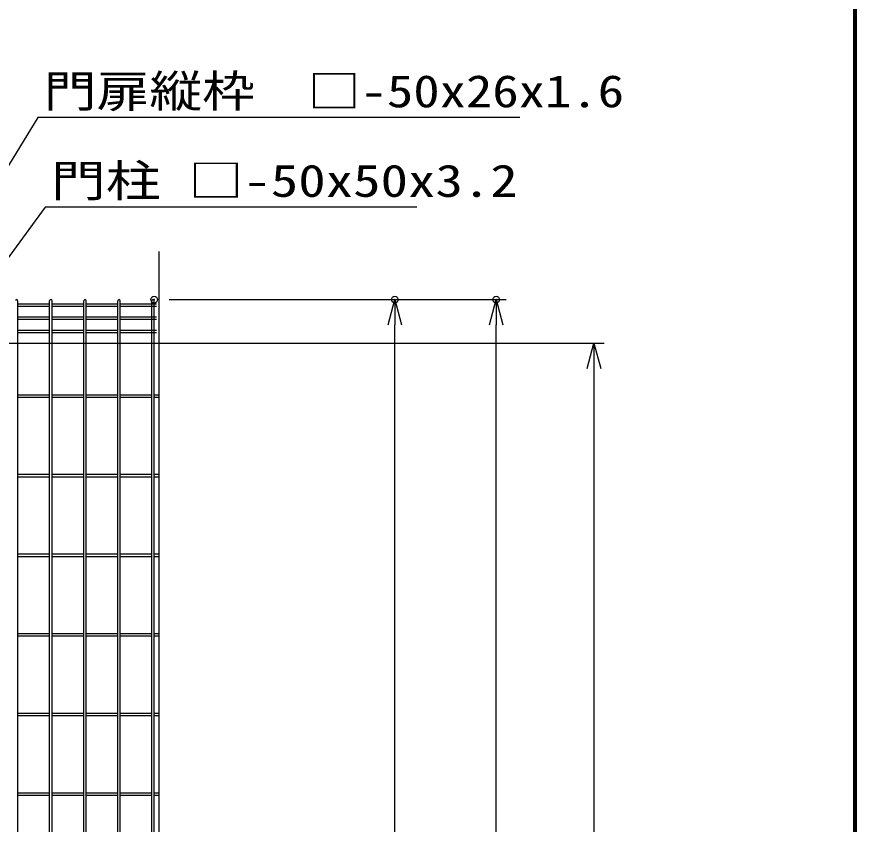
# Model space of a CAD drawing. Units: millimetres, scale not verified. Extents: x -4425 to 4425, y -3150 to 3150.
# Drawn here: x 2948 to 4200, y 233 to 1437 of the extents above; entities that cross this region are included whole.
import ezdxf
from ezdxf.enums import TextEntityAlignment as Align

# ---------------------------------------------------------------- set-up
doc = ezdxf.new("R2010")
doc.units = ezdxf.units.MM
doc.header["$LTSCALE"] = 20
doc.header["$PDMODE"] = 32
doc.header["$PDSIZE"] = 10
for name, color, linetype, lineweight in [('0-0_WAKU', 7, 'Continuous', 25), ('0-5_寸法', 4, 'Continuous', 25), ('0-8_J200', 3, 'Continuous', 25), ('0-B_EXTCNT-L', 4, 'Continuous', 25), ('0-C_LAYER15', 1, 'Continuous', 25), ('1-7_Jﾊﾟﾈﾙ', 6, 'Continuous', 25), ('1-9_LAYER12', 3, 'Continuous', 25)]:
    doc.layers.add(name, color=color, linetype=linetype, lineweight=lineweight)
doc.layers.add('0-6_DEFPOINTS', color=7, linetype='Continuous')
doc.styles.add('ＭＳ ゴシック', font='')
doc.styles.get('ＭＳ ゴシック').set_extended_font_data('MS Gothic')

# ---------------------------------------------------------------- blocks, each defined once
blk = doc.blocks.new('_Open30')
at = {"layer": '0-5_寸法'}
blk.add_line((0, 0), (-20, 0), dxfattribs=at)
blk.add_lwpolyline([(-20, 5.36), (0, 0), (-20, -5.36)], dxfattribs=at)

msp = doc.modelspace()

# ---------------------------------------------------------------- linework, layer by layer
at = {"layer": '0-0_WAKU'}
msp.add_lwpolyline([(-4050.01, 2924.98), (4199.99, 2924.98), (4199.99, -2925.02), (-4050.01, -2925.02)], close=True, dxfattribs=at)
for points in [[(4197.99, 2922.98), (4197.99, -2923.02), (-4048.01, -2923.02)], [(4195.99, 2920.98), (4195.99, -2921.02), (-4046.01, -2921.02)]]:
    msp.add_lwpolyline(points, dxfattribs=at)
at = {"layer": '0-6_DEFPOINTS'}
for p in [(3153.38, 1015.3), (3512.14, 1015.3), (3663.14, 1015.3)]:
    msp.add_point(p, dxfattribs=at)
at = {"layer": '0-8_J200'}
for p, q in [((2950.3, -952.9), (2950.3, 1013.5)), ((2997.47, 1008.67), (2950.3, 1008.67)), ((2997.47, 1005.07), (2950.3, 1005.07)), ((2997.47, -952.9), (2997.47, 1013.5)), ((3001.07, -952.9), (3001.07, 1013.5)), ((3048.24, 1008.67), (3001.07, 1008.67)), ((3048.24, 1005.07), (3001.07, 1005.07)), ((3048.24, -952.9), (3048.24, 1013.5)), ((3051.84, -952.9), (3051.84, 1013.5)), ((3099.01, 1008.67), (3051.84, 1008.67)), ((3099.01, 1005.07), (3051.84, 1005.07)), ((3099.01, -952.9), (3099.01, 1013.5)), ((3102.61, -952.9), (3102.61, 1013.5)), ((3149.78, 1008.67), (3102.61, 1008.67)), ((3149.78, 1005.07), (3102.61, 1005.07)), ((3149.78, -952.9), (3149.78, 1013.5)), ((3153.38, -952.9), (3153.38, 1013.5)), ((2997.47, 989.1), (2950.3, 989.1)), ((3048.24, 989.1), (3001.07, 989.1)), ((3099.01, 989.1), (3051.84, 989.1)), ((3149.78, 989.1), (3102.61, 989.1)), ((2997.47, 985.5), (2950.3, 985.5)), ((3048.24, 985.5), (3001.07, 985.5)), ((3099.01, 985.5), (3051.84, 985.5)), ((3149.78, 985.5), (3102.61, 985.5)), ((2997.47, 969.52), (2950.3, 969.52)), ((2997.47, 965.92), (2950.3, 965.92)), ((3048.24, 969.52), (3001.07, 969.52)), ((3048.24, 965.92), (3001.07, 965.92)), ((3099.01, 969.52), (3051.84, 969.52)), ((3099.01, 965.92), (3051.84, 965.92)), ((3149.78, 969.52), (3102.61, 969.52)), ((3149.78, 965.92), (3102.61, 965.92)), ((2997.47, 754.45), (2950.3, 754.45)), ((3048.24, 754.45), (3001.07, 754.45)), ((3099.01, 754.45), (3051.84, 754.45)), ((3149.78, 754.45), (3102.61, 754.45)), ((2997.47, 750.85), (2950.3, 750.85)), ((3048.24, 750.85), (3001.07, 750.85)), ((3099.01, 750.85), (3051.84, 750.85)), ((3149.78, 750.85), (3102.61, 750.85)), ((2997.47, 635.81), (2950.3, 635.81)), ((2997.47, 632.21), (2950.3, 632.21)), ((3048.24, 635.81), (3001.07, 635.81)), ((3048.24, 632.21), (3001.07, 632.21)), ((3099.01, 635.81), (3051.84, 635.81)), ((3099.01, 632.21), (3051.84, 632.21)), ((3149.78, 635.81), (3102.61, 635.81)), ((3149.78, 632.21), (3102.61, 632.21)), ((2997.47, 398.53), (2950.3, 398.53)), ((2997.47, 394.93), (2950.3, 394.93)), ((3048.24, 398.53), (3001.07, 398.53)), ((3048.24, 394.93), (3001.07, 394.93)), ((3099.01, 398.53), (3051.84, 398.53)), ((3099.01, 394.93), (3051.84, 394.93)), ((3149.78, 398.53), (3102.61, 398.53)), ((3149.78, 394.93), (3102.61, 394.93)), ((2997.47, 279.88), (2950.3, 279.88)), ((2997.47, 276.28), (2950.3, 276.28)), ((3048.24, 279.88), (3001.07, 279.88)), ((3048.24, 276.28), (3001.07, 276.28)), ((3099.01, 279.88), (3051.84, 279.88)), ((3099.01, 276.28), (3051.84, 276.28)), ((3149.78, 279.88), (3102.61, 279.88)), ((3149.78, 276.28), (3102.61, 276.28))]:
    msp.add_line(p, q, dxfattribs=at)
for centre in [(2948.5, 1013.5), (2999.27, 1013.5), (3050.04, 1013.5), (3100.81, 1013.5), (3151.58, 1013.5)]:
    msp.add_arc(centre, 1.8, 0, 180, dxfattribs=at)
at = {"layer": '0-B_EXTCNT-L'}
msp.add_line((3160.39, 1086.87), (3160.39, -1354.92), dxfattribs=at)
at = {"layer": '0-C_LAYER15'}
for p, q in [((3175.88, 1015.3), (3678.14, 1015.3)), ((3175.88, 1015.3), (3527.14, 1015.3)), ((2859.39, 950.3), (3823.97, 950.3))]:
    msp.add_line(p, q, dxfattribs=at)
at = {"layer": '0-C_LAYER15', "color": 2}
for p, q in [((3512.14, -917.2), (3512.14, 977.8)), ((3663.14, -947.2), (3663.14, 977.8)), ((3808.97, 912.8), (3808.97, -1247.2))]:
    msp.add_line(p, q, dxfattribs=at)
at = {"layer": '1-7_Jﾊﾟﾈﾙ'}
for p, q in [((3156.79, 1008.67), (3149.78, 1008.67)), ((3156.79, 1005.07), (3149.78, 1005.07)), ((3156.79, 989.1), (3149.78, 989.1)), ((3156.79, 985.5), (3149.78, 985.5)), ((3156.79, 969.52), (3149.78, 969.52)), ((3156.79, 965.92), (3149.78, 965.92)), ((2997.47, 873.1), (2950.3, 873.1)), ((2997.47, 869.5), (2950.3, 869.5)), ((3048.24, 873.1), (3001.07, 873.1)), ((3048.24, 869.5), (3001.07, 869.5)), ((3099.01, 873.1), (3051.84, 873.1)), ((3099.01, 869.5), (3051.84, 869.5)), ((3149.78, 873.1), (3102.61, 873.1)), ((3149.78, 869.5), (3102.61, 869.5)), ((3160.39, 873.1), (3153.38, 873.1)), ((3160.39, 869.5), (3153.38, 869.5)), ((3160.39, 754.45), (3153.38, 754.45)), ((3160.39, 750.85), (3153.38, 750.85)), ((3160.39, 635.81), (3153.38, 635.81)), ((3160.39, 632.21), (3153.38, 632.21)), ((2997.47, 517.17), (2950.3, 517.17)), ((2997.47, 513.57), (2950.3, 513.57)), ((3048.24, 517.17), (3001.07, 517.17)), ((3048.24, 513.57), (3001.07, 513.57)), ((3099.01, 517.17), (3051.84, 517.17)), ((3099.01, 513.57), (3051.84, 513.57)), ((3149.78, 517.17), (3102.61, 517.17)), ((3149.78, 513.57), (3102.61, 513.57)), ((3160.39, 517.17), (3153.38, 517.17)), ((3160.39, 513.57), (3153.38, 513.57)), ((3160.39, 398.53), (3153.38, 398.53)), ((3160.39, 394.93), (3153.38, 394.93)), ((3160.39, 279.88), (3153.38, 279.88)), ((3160.39, 276.28), (3153.38, 276.28))]:
    msp.add_line(p, q, dxfattribs=at)
at = {"layer": '1-9_LAYER12'}
for points in [[(3698.36, 1286.81), (2979.98, 1286.81), (2726.17, 872.48)], [(3544.96, 1153.35), (2990.63, 1153.35), (2822.69, 924.26)]]:
    msp.add_lwpolyline(points, dxfattribs=at)

# ---------------------------------------------------------------- block references
at = {"layer": '0-C_LAYER15', "xscale": 1.875, "yscale": 1.875, "rotation": 90}
for p in [(3512.14, 1015.3), (3663.14, 1015.3), (3808.97, 950.3)]:
    msp.add_blockref('_Open30', p, dxfattribs=at)

# ---------------------------------------------------------------- texts
at = {"layer": '1-9_LAYER12', "style": 'ＭＳ ゴシック'}
for s, width, p in [('門扉縦枠\u3000□-50x26x1.6', 1.2, (2988.65, 1287.56)), ('門柱 □-50x50x3.2', 1.25, (2999.29, 1154.1))]:
    msp.add_text(s, height=48.11, dxfattribs=dict(at, width=width)).set_placement(p, align=Align.BOTTOM_LEFT)

doc.saveas('drawing.dxf')
